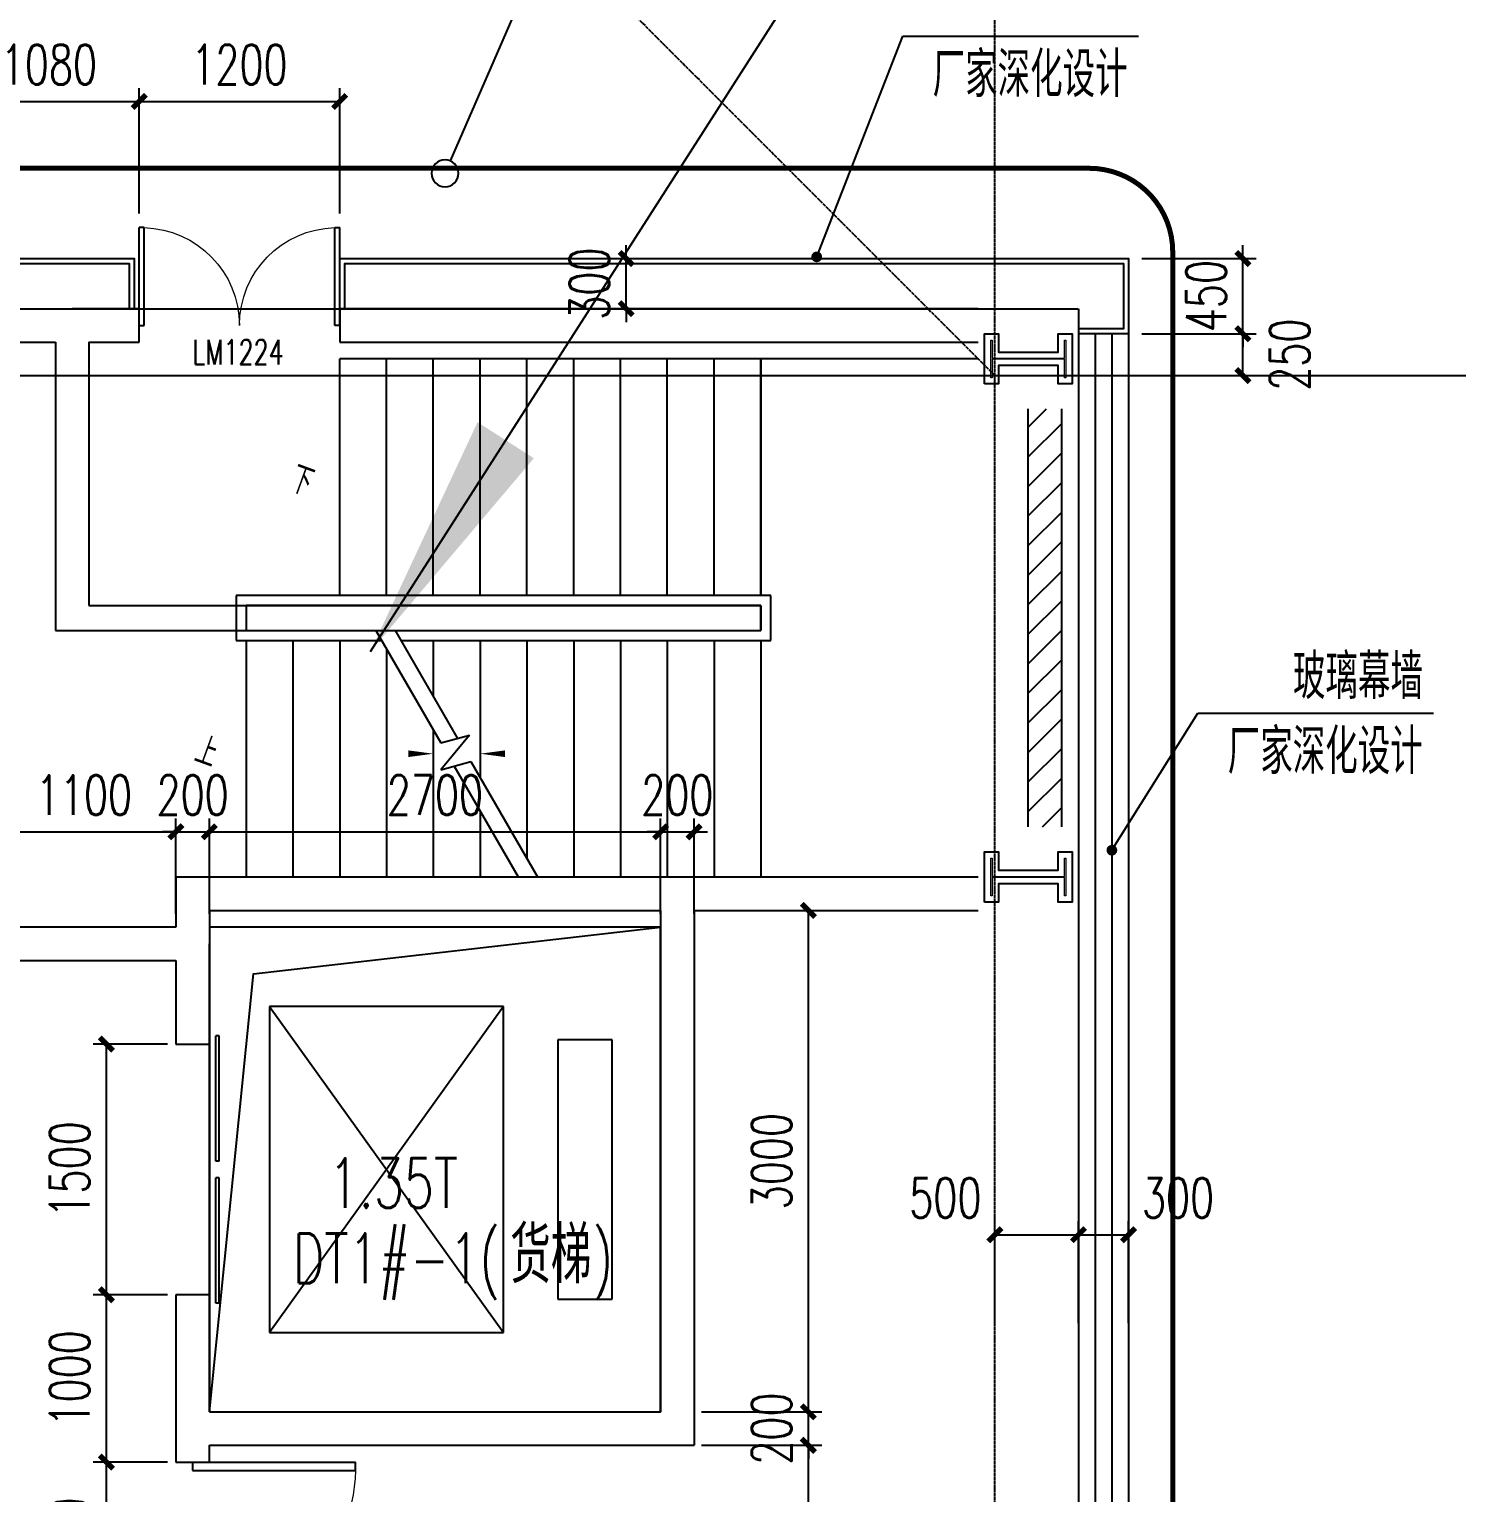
# Model space of a CAD drawing. Extents: x -954573 to 446329, y 489853 to 1226784.
# Drawn here: x -134632 to -126091, y 825136 to 833892 of the extents above; entities that cross this region are included whole.
import ezdxf

# ---------------------------------------------------------------- set-up
doc = ezdxf.new("R2010")
doc.units = 0
doc.header["$LTSCALE"] = 10
doc.header["$MEASUREMENT"] = 0
doc.linetypes.add('10平面$0$DOTE', pattern=[2.42, 2, -0.2, 0.02, -0.2])
doc.linetypes.add('10平面$1$DASH', pattern=[0.35, 0.25, -0.1])
doc.layers.get('Defpoints').update_dxf_attribs({"color": 210})
for name, color, linetype in [('10平面$0$A-AXIS-DOTE', 8, '10平面$0$DOTE'), ('10平面$0$A-AXIS-DP', 8, 'Continuous'), ('10平面$0$A-AXIS-SYMB', 8, 'Continuous'), ('10平面$0$A-CURTAIN', 8, 'Continuous'), ('10平面$0$A-HATCH-2', 8, 'Continuous'), ('10平面$0$A-STAIR', 8, 'Continuous'), ('10平面$0$A-TEXT', 8, 'Continuous'), ('10平面$0$A-WINDOW', 8, 'Continuous'), ('10平面$0$AS-COLN', 8, 'Continuous'), ('10平面$0$AS-WALL', 8, 'Continuous'), ('10平面$0$AS-结构边线层', 8, 'Continuous'), ('10平面$0$CURTWALL', 8, 'Continuous'), ('10平面$0$DIM_ELEV', 3, 'Continuous'), ('10平面$0$PUB_TEXT', 8, 'Continuous'), ('10平面$0$WINDOW', 8, 'Continuous'), ('10平面$0$建-墙-填充', 8, 'Continuous'), ('10平面$0$建-文字', 8, 'Continuous'), ('10平面$0$建-箭头', 8, 'Continuous'), ('10平面$0$建-门', 8, 'Continuous'), ('10平面$0$建-门窗编号', 8, 'Continuous'), ('A-LIN-V', 9, 'Continuous'), ('建-引出', 3, 'Continuous')]:
    doc.layers.add(name, color=color, linetype=linetype)
doc.layers.add('10平面$0$S-col', color=2, linetype='Continuous', lineweight=0)
doc.styles.add('10平面$0$_TCH_DIM', font='SIMPLEX', dxfattribs={"bigfont": 'GBCBIG'})
doc.styles.add('10平面$0$_TCH_DIM_T3', font='SIMPLEX', dxfattribs={"width": 0.705882, "bigfont": 'GBCBIG'})
doc.styles.add('10平面$0$A-STANDARD', font='SIMPLEX', dxfattribs={"bigfont": 'GBCBIG'})
doc.styles.add('10平面$0$A-WIN-LABEL', font='SIMPLEX', dxfattribs={"bigfont": 'GBCBIG'})
doc.dimstyles.new('10平面$0$_TCH_ARCH&&80', dxfattribs={"dimtxt": 238, "dimasz": 80, "dimexe": 80, "dimexo": 80, "dimgap": 101, "dimtad": 1, "dimdec": 0, "dimzin": 0, "dimdsep": 46, "dimtxsty": '10平面$0$_TCH_DIM_T3', "dimblk": '10平面$0$_ArchTick', "dimcen": 0.09, "dimclrt": 7, "dimazin": 2, "dimtfac": 1, "dimtdec": 0, "dimtix": 1, "dimtmove": 2, "dimatfit": 3, "dimfxl": 0, "dimtolj": 1, "dimtzin": 0, "dimarcsym": 0})

# ---------------------------------------------------------------- blocks, each defined once
blk = doc.blocks.new('10平面$0$dote')
at = {"layer": '10平面$0$A-AXIS-DOTE'}
for p, q in [((61882.2, 57000), (91882.2, 27000)), ((91882.2, -264080), (91882.2, 36662.3)), ((76282.2, 27000), (124536.4, 27000))]:
    blk.add_line(p, q, dxfattribs=at)
blk = doc.blocks.new('10平面$0$43243')
at = {"layer": '10平面$0$AS-结构边线层'}
blk.add_lwpolyline([(-133554.2, 825620), (-130854.2, 825620), (-130854.2, 828520), (-133554.2, 828520)], close=True, dxfattribs=at)
blk.add_lwpolyline([(-133554.2, 825620), (-133290, 828240), (-130854.2, 828520)], dxfattribs=at)
blk = doc.blocks.new('10平面$0$3132')
at = {"layer": '10平面$0$A-AXIS-SYMB'}
blk.add_line((-132112, 833104), (-131345.4, 834865.6), dxfattribs=at)
blk.add_lwpolyline([(-132063.5, 833030, 1), (-132224.8, 833030, 1)], format="xyb", close=True, dxfattribs=at)
at = {"layer": '10平面$0$DIM_ELEV', "linetype": '10平面$1$DASH', "const_width": 30}
blk.add_lwpolyline([(-137210, 833060), (-128290, 833060, -0.414214), (-127790, 832560), (-127790, 825080, -0.414214), (-128290, 824580), (-137210, 824580, -0.414214), (-137710, 825080), (-137710, 832560, -0.414214)], format="xyb", close=True, dxfattribs=at)
blk = doc.blocks.new('10平面$0$_ArchTick')
at = {"color": 0, "linetype": 'ByBlock', "const_width": 0.4}
blk.add_lwpolyline([(-0.5, -0.5), (0.5, 0.5)], dxfattribs=at)
blk = doc.blocks.new('*D3560')
at = {"layer": '10平面$0$A-AXIS-DP', "color": 0, "lineweight": -2}
for p, q in [((-134854.2, 828600), (-134854.2, 829170)), ((-133754.2, 828600), (-133754.2, 829170)), ((-134854.2, 829090), (-133754.2, 829090))]:
    blk.add_line(p, q, dxfattribs=at)
at = {"layer": 'Defpoints', "color": 0}
for p in [(-133754.2, 829090), (-134854.2, 828520), (-133754.2, 828520)]:
    blk.add_point(p, dxfattribs=at)
at = {"layer": '10平面$0$A-AXIS-DP', "color": 0, "lineweight": -2, "xscale": 80, "yscale": 80, "zscale": 80, "rotation": 180}
blk.add_blockref('10平面$0$_ArchTick', (-134854.2, 829090), dxfattribs=at)
at = {"layer": '10平面$0$A-AXIS-DP', "color": 0, "lineweight": -2, "xscale": 80, "yscale": 80, "zscale": 80}
blk.add_blockref('10平面$0$_ArchTick', (-133754.2, 829090), dxfattribs=at)
at = {"layer": '10平面$0$A-AXIS-DP', "color": 7, "insert": (-134304.2, 829310), "char_height": 238, "attachment_point": 5, "style": '10平面$0$_TCH_DIM_T3'}
blk.add_mtext('\\A1;1100', dxfattribs=at)
blk = doc.blocks.new('*D3561')
at = {"layer": '10平面$0$A-AXIS-DP', "color": 0, "lineweight": -2}
for p, q in [((-133754.2, 828600), (-133754.2, 829170)), ((-133554.2, 828600), (-133554.2, 829170)), ((-133754.2, 829090), (-133834.2, 829090)), ((-133754.2, 829090), (-133554.2, 829090)), ((-133554.2, 829090), (-133474.2, 829090))]:
    blk.add_line(p, q, dxfattribs=at)
at = {"layer": 'Defpoints', "color": 0}
for p in [(-133554.2, 829090), (-133754.2, 828520), (-133554.2, 828520)]:
    blk.add_point(p, dxfattribs=at)
at = {"layer": '10平面$0$A-AXIS-DP', "color": 0, "lineweight": -2, "xscale": 80, "yscale": 80, "zscale": 80}
blk.add_blockref('10平面$0$_ArchTick', (-133754.2, 829090), dxfattribs=at)
at = {"layer": '10平面$0$A-AXIS-DP', "color": 0, "lineweight": -2, "xscale": 80, "yscale": 80, "zscale": 80, "rotation": 180}
blk.add_blockref('10平面$0$_ArchTick', (-133554.2, 829090), dxfattribs=at)
at = {"layer": '10平面$0$A-AXIS-DP', "color": 7, "insert": (-133654.2, 829310), "char_height": 238, "attachment_point": 5, "style": '10平面$0$_TCH_DIM_T3'}
blk.add_mtext('\\A1;200', dxfattribs=at)
blk = doc.blocks.new('*D3562')
at = {"layer": '10平面$0$A-AXIS-DP', "color": 0, "lineweight": -2}
for p, q in [((-133554.2, 828600), (-133554.2, 829170)), ((-130854.2, 828600), (-130854.2, 829170)), ((-133554.2, 829090), (-130854.2, 829090))]:
    blk.add_line(p, q, dxfattribs=at)
at = {"layer": 'Defpoints', "color": 0}
for p in [(-130854.2, 829090), (-133554.2, 828520), (-130854.2, 828520)]:
    blk.add_point(p, dxfattribs=at)
at = {"layer": '10平面$0$A-AXIS-DP', "color": 0, "lineweight": -2, "xscale": 80, "yscale": 80, "zscale": 80, "rotation": 180}
blk.add_blockref('10平面$0$_ArchTick', (-133554.2, 829090), dxfattribs=at)
at = {"layer": '10平面$0$A-AXIS-DP', "color": 0, "lineweight": -2, "xscale": 80, "yscale": 80, "zscale": 80}
blk.add_blockref('10平面$0$_ArchTick', (-130854.2, 829090), dxfattribs=at)
at = {"layer": '10平面$0$A-AXIS-DP', "color": 7, "insert": (-132204.2, 829310), "char_height": 238, "attachment_point": 5, "style": '10平面$0$_TCH_DIM_T3'}
blk.add_mtext('\\A1;2700', dxfattribs=at)
blk = doc.blocks.new('*D3563')
at = {"layer": '10平面$0$A-AXIS-DP', "color": 0, "lineweight": -2}
for p, q in [((-130854.2, 828600), (-130854.2, 829170)), ((-130654.2, 828600), (-130654.2, 829170)), ((-130854.2, 829090), (-130934.2, 829090)), ((-130854.2, 829090), (-130654.2, 829090)), ((-130654.2, 829090), (-130574.2, 829090))]:
    blk.add_line(p, q, dxfattribs=at)
at = {"layer": 'Defpoints', "color": 0}
for p in [(-130654.2, 829090), (-130854.2, 828520), (-130654.2, 828520)]:
    blk.add_point(p, dxfattribs=at)
at = {"layer": '10平面$0$A-AXIS-DP', "color": 0, "lineweight": -2, "xscale": 80, "yscale": 80, "zscale": 80}
blk.add_blockref('10平面$0$_ArchTick', (-130854.2, 829090), dxfattribs=at)
at = {"layer": '10平面$0$A-AXIS-DP', "color": 0, "lineweight": -2, "xscale": 80, "yscale": 80, "zscale": 80, "rotation": 180}
blk.add_blockref('10平面$0$_ArchTick', (-130654.2, 829090), dxfattribs=at)
at = {"layer": '10平面$0$A-AXIS-DP', "color": 7, "insert": (-130754.2, 829310), "char_height": 238, "attachment_point": 5, "style": '10平面$0$_TCH_DIM_T3'}
blk.add_mtext('\\A1;200', dxfattribs=at)
blk = doc.blocks.new('*D3593')
at = {"layer": '10平面$0$A-AXIS-DP', "color": 0, "lineweight": -2}
for p, q in [((-130610, 825420), (-129890, 825420)), ((-129970, 823720), (-129970, 825420)), ((-130610, 823720), (-129890, 823720))]:
    blk.add_line(p, q, dxfattribs=at)
at = {"layer": 'Defpoints', "color": 0}
for p in [(-130690, 825420), (-129970, 825420), (-130690, 823720)]:
    blk.add_point(p, dxfattribs=at)
at = {"layer": '10平面$0$A-AXIS-DP', "color": 0, "lineweight": -2, "xscale": 80, "yscale": 80, "zscale": 80}
for p, rotation in [((-129970, 825420), 90), ((-129970, 823720), 270)]:
    blk.add_blockref('10平面$0$_ArchTick', p, dxfattribs=dict(at, rotation=rotation))
at = {"layer": '10平面$0$A-AXIS-DP', "color": 7, "insert": (-130190, 824570), "char_height": 238, "attachment_point": 5, "rotation": 90, "style": '10平面$0$_TCH_DIM_T3'}
blk.add_mtext('\\A1;1700', dxfattribs=at)
blk = doc.blocks.new('*D3594')
at = {"layer": '10平面$0$A-AXIS-DP', "color": 0, "lineweight": -2}
for p, q in [((-129970, 825619.999996), (-129970, 825699.999996)), ((-130610, 825619.999996), (-129890, 825619.999996)), ((-129970, 825419.999996), (-129970, 825619.999996)), ((-130610, 825419.999996), (-129890, 825419.999996)), ((-129970, 825419.999996), (-129970, 825339.999996))]:
    blk.add_line(p, q, dxfattribs=at)
at = {"layer": 'Defpoints', "color": 0}
for p in [(-130690, 825619.999996), (-129970, 825619.999996), (-130690, 825419.999996)]:
    blk.add_point(p, dxfattribs=at)
at = {"layer": '10平面$0$A-AXIS-DP', "color": 0, "lineweight": -2, "xscale": 80, "yscale": 80, "zscale": 80}
for p, rotation in [((-129970, 825619.999996), 270), ((-129970, 825419.999996), 90)]:
    blk.add_blockref('10平面$0$_ArchTick', p, dxfattribs=dict(at, rotation=rotation))
at = {"layer": '10平面$0$A-AXIS-DP', "color": 7, "insert": (-130190, 825519.999996), "char_height": 238, "attachment_point": 5, "rotation": 90, "style": '10平面$0$_TCH_DIM_T3'}
blk.add_mtext('\\A1;200', dxfattribs=at)
blk = doc.blocks.new('*D3595')
at = {"layer": '10平面$0$A-AXIS-DP', "color": 0, "lineweight": -2}
for p, q in [((-130610, 828620), (-129890, 828620)), ((-129970, 825620), (-129970, 828620)), ((-130610, 825620), (-129890, 825620))]:
    blk.add_line(p, q, dxfattribs=at)
at = {"layer": 'Defpoints', "color": 0}
for p in [(-130690, 828620), (-129970, 828620), (-130690, 825620)]:
    blk.add_point(p, dxfattribs=at)
at = {"layer": '10平面$0$A-AXIS-DP', "color": 0, "lineweight": -2, "xscale": 80, "yscale": 80, "zscale": 80}
for p, rotation in [((-129970, 828620), 90), ((-129970, 825620), 270)]:
    blk.add_blockref('10平面$0$_ArchTick', p, dxfattribs=dict(at, rotation=rotation))
at = {"layer": '10平面$0$A-AXIS-DP', "color": 7, "insert": (-130190, 827120), "char_height": 238, "attachment_point": 5, "rotation": 90, "style": '10平面$0$_TCH_DIM_T3'}
blk.add_mtext('\\A1;3000', dxfattribs=at)
blk = doc.blocks.new('*D3951')
at = {"layer": '10平面$0$A-AXIS-DP', "color": 0, "lineweight": -2}
for p, q in [((-133804.2, 825320), (-134250, 825320)), ((-134170, 824320), (-134170, 825320)), ((-133804.2, 824320), (-134250, 824320))]:
    blk.add_line(p, q, dxfattribs=at)
at = {"layer": 'Defpoints', "color": 0}
for p in [(-134170, 825320), (-133724.2, 825320), (-133724.2, 824320)]:
    blk.add_point(p, dxfattribs=at)
at = {"layer": '10平面$0$A-AXIS-DP', "color": 0, "lineweight": -2, "xscale": 80, "yscale": 80, "zscale": 80}
for p, rotation in [((-134170, 825320), 90), ((-134170, 824320), 270)]:
    blk.add_blockref('10平面$0$_ArchTick', p, dxfattribs=dict(at, rotation=rotation))
at = {"layer": '10平面$0$A-AXIS-DP', "color": 7, "insert": (-134390, 824820), "char_height": 238, "attachment_point": 5, "rotation": 90, "style": '10平面$0$_TCH_DIM_T3'}
blk.add_mtext('\\A1;1000', dxfattribs=at)
blk = doc.blocks.new('*D3952')
at = {"layer": '10平面$0$A-AXIS-DP', "color": 0, "lineweight": -2}
for p, q in [((-133804.2, 826320), (-134250, 826320)), ((-134170, 825320), (-134170, 826320)), ((-133804.2, 825320), (-134250, 825320))]:
    blk.add_line(p, q, dxfattribs=at)
at = {"layer": 'Defpoints', "color": 0}
for p in [(-134170, 826320), (-133724.2, 826320), (-133724.2, 825320)]:
    blk.add_point(p, dxfattribs=at)
at = {"layer": '10平面$0$A-AXIS-DP', "color": 0, "lineweight": -2, "xscale": 80, "yscale": 80, "zscale": 80}
for p, rotation in [((-134170, 826320), 90), ((-134170, 825320), 270)]:
    blk.add_blockref('10平面$0$_ArchTick', p, dxfattribs=dict(at, rotation=rotation))
at = {"layer": '10平面$0$A-AXIS-DP', "color": 7, "insert": (-134390, 825820), "char_height": 238, "attachment_point": 5, "rotation": 90, "style": '10平面$0$_TCH_DIM_T3'}
blk.add_mtext('\\A1;1000', dxfattribs=at)
blk = doc.blocks.new('*D3953')
at = {"layer": '10平面$0$A-AXIS-DP', "color": 0, "lineweight": -2}
for p, q in [((-133804.2, 827820), (-134250, 827820)), ((-134170, 826320), (-134170, 827820)), ((-133804.2, 826320), (-134250, 826320))]:
    blk.add_line(p, q, dxfattribs=at)
at = {"layer": 'Defpoints', "color": 0}
for p in [(-134170, 827820), (-133724.2, 827820), (-133724.2, 826320)]:
    blk.add_point(p, dxfattribs=at)
at = {"layer": '10平面$0$A-AXIS-DP', "color": 0, "lineweight": -2, "xscale": 80, "yscale": 80, "zscale": 80}
for p, rotation in [((-134170, 827820), 90), ((-134170, 826320), 270)]:
    blk.add_blockref('10平面$0$_ArchTick', p, dxfattribs=dict(at, rotation=rotation))
at = {"layer": '10平面$0$A-AXIS-DP', "color": 7, "insert": (-134390, 827070), "char_height": 238, "attachment_point": 5, "rotation": 90, "style": '10平面$0$_TCH_DIM_T3'}
blk.add_mtext('\\A1;1500', dxfattribs=at)
blk = doc.blocks.new('*D4005')
at = {"layer": '10平面$0$A-AXIS-DP', "color": 0, "lineweight": -2}
for p, q in [((-131060, 832520), (-131060, 832600)), ((-131500, 832520), (-130980, 832520)), ((-131060, 832220), (-131060, 832520)), ((-131500, 832220), (-130980, 832220)), ((-131060, 832220), (-131060, 832140))]:
    blk.add_line(p, q, dxfattribs=at)
at = {"layer": 'Defpoints', "color": 0}
for p in [(-131580, 832520), (-131060, 832520), (-131580, 832220)]:
    blk.add_point(p, dxfattribs=at)
at = {"layer": '10平面$0$A-AXIS-DP', "color": 0, "lineweight": -2, "xscale": 80, "yscale": 80, "zscale": 80}
for p, rotation in [((-131060, 832520), 270), ((-131060, 832220), 90)]:
    blk.add_blockref('10平面$0$_ArchTick', p, dxfattribs=dict(at, rotation=rotation))
at = {"layer": '10平面$0$A-AXIS-DP', "color": 7, "insert": (-131280, 832370), "char_height": 238, "attachment_point": 5, "rotation": 90, "style": '10平面$0$_TCH_DIM_T3'}
blk.add_mtext('\\A1;300', dxfattribs=at)
blk = doc.blocks.new('*D4006')
at = {"layer": '10平面$0$A-AXIS-DP', "color": 0, "lineweight": -2}
for p, q in [((-128854.2, 826150), (-128854.2, 826760)), ((-128354.2, 826150), (-128354.2, 826760)), ((-128854.2, 826680), (-128354.2, 826680))]:
    blk.add_line(p, q, dxfattribs=at)
at = {"layer": 'Defpoints', "color": 0}
for p in [(-128354.2, 826680), (-128854.2, 826070), (-128354.2, 826070)]:
    blk.add_point(p, dxfattribs=at)
at = {"layer": '10平面$0$A-AXIS-DP', "color": 0, "lineweight": -2, "xscale": 80, "yscale": 80, "zscale": 80, "rotation": 180}
blk.add_blockref('10平面$0$_ArchTick', (-128854.2, 826680), dxfattribs=at)
at = {"layer": '10平面$0$A-AXIS-DP', "color": 0, "lineweight": -2, "xscale": 80, "yscale": 80, "zscale": 80}
blk.add_blockref('10平面$0$_ArchTick', (-128354.2, 826680), dxfattribs=at)
at = {"layer": '10平面$0$A-AXIS-DP', "color": 7, "insert": (-129150.2, 826900), "char_height": 238, "attachment_point": 5, "style": '10平面$0$_TCH_DIM_T3'}
blk.add_mtext('\\A1;500', dxfattribs=at)
blk = doc.blocks.new('*D4007')
at = {"layer": '10平面$0$A-AXIS-DP', "color": 0, "lineweight": -2}
for p, q in [((-128354.2, 826150), (-128354.2, 826760)), ((-128054.2, 826150), (-128054.2, 826760)), ((-128354.2, 826680), (-128054.2, 826680))]:
    blk.add_line(p, q, dxfattribs=at)
at = {"layer": 'Defpoints', "color": 0}
for p in [(-128054.2, 826680), (-128354.2, 826070), (-128054.2, 826070)]:
    blk.add_point(p, dxfattribs=at)
at = {"layer": '10平面$0$A-AXIS-DP', "color": 0, "lineweight": -2, "xscale": 80, "yscale": 80, "zscale": 80, "rotation": 180}
blk.add_blockref('10平面$0$_ArchTick', (-128354.2, 826680), dxfattribs=at)
at = {"layer": '10平面$0$A-AXIS-DP', "color": 0, "lineweight": -2, "xscale": 80, "yscale": 80, "zscale": 80}
blk.add_blockref('10平面$0$_ArchTick', (-128054.2, 826680), dxfattribs=at)
at = {"layer": '10平面$0$A-AXIS-DP', "color": 7, "insert": (-127758.2, 826900), "char_height": 238, "attachment_point": 5, "style": '10平面$0$_TCH_DIM_T3'}
blk.add_mtext('\\A1;300', dxfattribs=at)
blk = doc.blocks.new('*D4218')
at = {"layer": '10平面$0$A-AXIS-DP', "color": 0, "lineweight": -2}
for p, q in [((-127370, 832520), (-127370, 832600)), ((-127974.2, 832520), (-127290, 832520)), ((-127370, 832070), (-127370, 832520)), ((-127974.2, 832070), (-127290, 832070)), ((-127370, 832070), (-127370, 831990))]:
    blk.add_line(p, q, dxfattribs=at)
at = {"layer": 'Defpoints', "color": 0}
for p in [(-128054.2, 832520), (-127370, 832520), (-128054.2, 832070)]:
    blk.add_point(p, dxfattribs=at)
at = {"layer": '10平面$0$A-AXIS-DP', "color": 0, "lineweight": -2, "xscale": 80, "yscale": 80, "zscale": 80}
for p, rotation in [((-127370, 832520), 270), ((-127370, 832070), 90)]:
    blk.add_blockref('10平面$0$_ArchTick', p, dxfattribs=dict(at, rotation=rotation))
at = {"layer": '10平面$0$A-AXIS-DP', "color": 7, "insert": (-127590, 832295), "char_height": 238, "attachment_point": 5, "rotation": 90, "style": '10平面$0$_TCH_DIM_T3'}
blk.add_mtext('\\A1;450', dxfattribs=at)
blk = doc.blocks.new('*D4219')
at = {"layer": '10平面$0$A-AXIS-DP', "color": 0, "lineweight": -2}
for p, q in [((-127974.2, 832070), (-127290, 832070)), ((-127370, 831820), (-127370, 832070)), ((-127974.2, 831820), (-127290, 831820))]:
    blk.add_line(p, q, dxfattribs=at)
at = {"layer": 'Defpoints', "color": 0}
for p in [(-128054.2, 832070), (-127370, 832070), (-128054.2, 831820)]:
    blk.add_point(p, dxfattribs=at)
at = {"layer": '10平面$0$A-AXIS-DP', "color": 0, "lineweight": -2, "xscale": 80, "yscale": 80, "zscale": 80}
for p, rotation in [((-127370, 832070), 90), ((-127370, 831820), 270)]:
    blk.add_blockref('10平面$0$_ArchTick', p, dxfattribs=dict(at, rotation=rotation))
at = {"layer": '10平面$0$A-AXIS-DP', "color": 7, "insert": (-127090, 831945), "char_height": 238, "attachment_point": 5, "rotation": 90, "style": '10平面$0$_TCH_DIM_T3'}
blk.add_mtext('\\A1;250', dxfattribs=at)
blk = doc.blocks.new('*D4314')
at = {"layer": '10平面$0$A-AXIS-DP', "color": 0, "lineweight": -2}
for p, q in [((-135054.2, 832790), (-135054.2, 833540)), ((-133974.2, 832790), (-133974.2, 833540)), ((-135054.2, 833460), (-133974.2, 833460))]:
    blk.add_line(p, q, dxfattribs=at)
at = {"layer": 'Defpoints', "color": 0}
for p in [(-133974.2, 833460), (-135054.2, 832710), (-133974.2, 832710)]:
    blk.add_point(p, dxfattribs=at)
at = {"layer": '10平面$0$A-AXIS-DP', "color": 0, "lineweight": -2, "xscale": 80, "yscale": 80, "zscale": 80, "rotation": 180}
blk.add_blockref('10平面$0$_ArchTick', (-135054.2, 833460), dxfattribs=at)
at = {"layer": '10平面$0$A-AXIS-DP', "color": 0, "lineweight": -2, "xscale": 80, "yscale": 80, "zscale": 80}
blk.add_blockref('10平面$0$_ArchTick', (-133974.2, 833460), dxfattribs=at)
at = {"layer": '10平面$0$A-AXIS-DP', "color": 7, "insert": (-134514.2, 833680), "char_height": 238, "attachment_point": 5, "style": '10平面$0$_TCH_DIM_T3'}
blk.add_mtext('\\A1;1080', dxfattribs=at)
blk = doc.blocks.new('*D4315')
at = {"layer": '10平面$0$A-AXIS-DP', "color": 0, "lineweight": -2}
for p, q in [((-133974.2, 832790), (-133974.2, 833540)), ((-132774.2, 832790), (-132774.2, 833540)), ((-133974.2, 833460), (-132774.2, 833460))]:
    blk.add_line(p, q, dxfattribs=at)
at = {"layer": 'Defpoints', "color": 0}
for p in [(-132774.2, 833460), (-133974.2, 832710), (-132774.2, 832710)]:
    blk.add_point(p, dxfattribs=at)
at = {"layer": '10平面$0$A-AXIS-DP', "color": 0, "lineweight": -2, "xscale": 80, "yscale": 80, "zscale": 80, "rotation": 180}
blk.add_blockref('10平面$0$_ArchTick', (-133974.2, 833460), dxfattribs=at)
at = {"layer": '10平面$0$A-AXIS-DP', "color": 0, "lineweight": -2, "xscale": 80, "yscale": 80, "zscale": 80}
blk.add_blockref('10平面$0$_ArchTick', (-132774.2, 833460), dxfattribs=at)
at = {"layer": '10平面$0$A-AXIS-DP', "color": 7, "insert": (-133374.2, 833680), "char_height": 238, "attachment_point": 5, "style": '10平面$0$_TCH_DIM_T3'}
blk.add_mtext('\\A1;1200', dxfattribs=at)
blk = doc.blocks.new('10平面$0$$DorLib2D$00000001')
for p, q in [((0.45, 0.975), (0.5, 0.975)), ((0.45, 0), (0.45, 0.975)), ((0.5, 0), (0.5, 0.975)), ((0.5, 0), (0.45, 0))]:
    blk.add_line(p, q)
at = {"lineweight": 13}
blk.add_arc((0.475, 0), 0.975, 91.46928, 180, dxfattribs=at)
blk = doc.blocks.new('10平面$0$_FZH')
at = {"layer": '10平面$0$A-HATCH-2'}
blk.add_lwpolyline([(-0.437, -0.25), (-0.437, 0.25), (-0.297, 0.25), (-0.297, 0.067), (0.298, 0.067), (0.298, 0.25), (0.438, 0.25), (0.438, -0.25), (0.298, -0.25), (0.298, -0.068), (-0.297, -0.068), (-0.297, -0.25)], close=True, dxfattribs=at)
at = {"layer": '10平面$0$S-col'}
blk.add_lwpolyline([(-0.375, -0.188), (-0.375, 0.187), (-0.36, 0.187), (-0.36, 0.005), (0.36, 0.005), (0.36, 0.187), (0.375, 0.187), (0.375, -0.188), (0.36, -0.188), (0.36, -0.005), (-0.36, -0.005), (-0.36, -0.188)], close=True, dxfattribs=at)
blk = doc.blocks.new('10平面$0$$DORLIB2D$00000127')
at = {"color": 0}
for points in [[(-0.5333, 0.7949), (-0.5333, 0.6904)], [(-0.0333, 0.7949), (-0.5333, 0.7949)], [(-0.0333, 0.7949), (-0.0333, 0.6904)], [(0.5333, 0.7949), (0.0333, 0.7949)], [(0.0333, 0.7949), (0.0333, 0.6904)], [(0.5333, 0.7949), (0.5333, 0.6904)], [(-0.0333, 0.6904), (-0.5333, 0.6904)], [(0.5333, 0.6904), (0.0333, 0.6904)], [(0.5, 0.5), (-0.5, 0.5)]]:
    blk.add_lwpolyline(points, dxfattribs=at)
blk = doc.blocks.new('10平面$0$$DorLib2D$00000002')
for p, q in [((-0.5, 0), (-0.5, 0.4875)), ((-0.475, 0.4875), (-0.5, 0.4875)), ((-0.475, 0), (-0.475, 0.4875)), ((0.475, 0), (0.475, 0.4875)), ((0.475, 0.4875), (0.5, 0.4875)), ((0.5, 0), (0.5, 0.4875)), ((-0.5, 0), (-0.475, 0)), ((0.5, 0), (0.475, 0))]:
    blk.add_line(p, q)
at = {"lineweight": 13}
for centre, start, end in [((-0.4875, 0), 0, 88.53072), ((0.4875, 0), 91.46928, 180)]:
    blk.add_arc(centre, 0.4875, start, end, dxfattribs=at)
blk = doc.blocks.new('10平面')
at = {"layer": '10平面$0$建-墙-填充'}
h = blk.add_hatch(dxfattribs=at)
h.set_pattern_fill('普通砖', color=256, scale=50, style=0)
h.set_pattern_definition([(45, (0, 89.76), (-88.388383, 88.388383), [])])
h.paths.add_polyline_path([(-128654.2, 829120), (-128454.2, 829120), (-128454.2, 831620), (-128654.2, 831620)])
at = {"layer": '10平面$0$A-AXIS-DOTE'}
blk.add_line((-144154.2, 831820), (-109248.5, 831820), dxfattribs=at)
at = {"layer": '10平面$0$A-AXIS-SYMB'}
for p, q in [((-129920, 832530), (-129405.8, 833850)), ((-129405.8, 833850), (-127995.8, 833850)), ((-128154.2, 828980), (-127640, 829800)), ((-127640, 829800), (-126230, 829800))]:
    blk.add_line(p, q, dxfattribs=at)
at = {"layer": '10平面$0$A-AXIS-SYMB', "const_width": 32}
for points in [[(-129925.8, 832515.1, 1), (-129914.2, 832544.9, 1)], [(-128162.7, 828966.4, 1), (-128145.7, 828993.6, 1)]]:
    blk.add_lwpolyline(points, format="xyb", close=True, dxfattribs=at)
at = {"layer": '10平面$0$A-CURTAIN'}
for points in [[(-135054.2, 832220), (-135054.2, 832520), (-134004.2, 832520), (-134004.2, 832220)], [(-135024.2, 832220), (-135024.2, 832490), (-134034.2, 832490), (-134034.2, 832220)], [(-132774.2, 832220), (-132774.2, 832520), (-128054.2, 832520), (-128054.2, 832070), (-128354.2, 832070)], [(-132744.2, 832220), (-132744.2, 832490), (-128084.2, 832490), (-128084.2, 832100), (-128354.2, 832100)]]:
    blk.add_lwpolyline(points, dxfattribs=at)
at = {"layer": '10平面$0$A-STAIR'}
for p, q in [((-130254.2, 831920), (-132774.2, 831920)), ((-132774.2, 830505), (-132774.2, 831920)), ((-132494.2, 830505), (-132494.2, 831920)), ((-132214.2, 830505), (-132214.2, 831920)), ((-131934.2, 830505), (-131934.2, 831920)), ((-131654.2, 830505), (-131654.2, 831920)), ((-131374.2, 830505), (-131374.2, 831920)), ((-131094.2, 830505), (-131094.2, 831920)), ((-130814.2, 830505), (-130814.2, 831920)), ((-130534.2, 830505), (-130534.2, 831920)), ((-130254.2, 830505), (-130254.2, 831920)), ((-128954.2, 831920), (-130254.2, 831920)), ((-130254.2, 831920), (-130254.2, 830505)), ((-128654.2, 829120), (-128654.2, 831620)), ((-130194.2, 830505), (-133394.2, 830505)), ((-133394.2, 830505), (-133394.2, 830235)), ((-130194.2, 830235), (-130194.2, 830505)), ((-130254.2, 830445), (-133334.2, 830445)), ((-133334.2, 830445), (-133334.2, 830295)), ((-133334.2, 830445), (-133334.2, 830295)), ((-130254.2, 830445), (-132774.2, 830445)), ((-130254.2, 830295), (-130254.2, 830445)), ((-130254.2, 830445), (-130254.2, 830295)), ((-133334.2, 830295), (-132557.7, 830295)), ((-133334.2, 830295), (-132557.7, 830295)), ((-132557.7, 830295), (-132169.1, 829621.9)), ((-132442.2, 830295), (-130254.2, 830295)), ((-132442.2, 830295), (-132069.1, 829648.7)), ((-132442.2, 830295), (-130254.2, 830295)), ((-133394.2, 830235), (-132523.1, 830235)), ((-133334.2, 830235), (-133334.2, 828820)), ((-133054.2, 830235), (-133054.2, 828820)), ((-132774.2, 830235), (-132774.2, 828820)), ((-132407.6, 830235), (-130194.2, 830235)), ((-132214.2, 830235), (-132214.2, 829900)), ((-131934.2, 830235), (-131934.2, 829415)), ((-131654.2, 830235), (-131654.2, 828930)), ((-131374.2, 830235), (-131374.2, 828820)), ((-131094.2, 830235), (-131094.2, 828820)), ((-130814.2, 830235), (-130814.2, 828820)), ((-130534.2, 830235), (-130534.2, 828820)), ((-130254.2, 830235), (-130254.2, 828820)), ((-130254.2, 830235), (-130254.2, 828820)), ((-132494.2, 830185), (-132494.2, 828820)), ((-132214.2, 829700), (-132214.2, 828820)), ((-131996.8, 829668.1), (-132169.6, 829462)), ((-132169.1, 829621.9), (-131996.8, 829668.1)), ((-132169.6, 829462), (-131989.2, 829510.4)), ((-131989.2, 829510.4), (-131590.7, 828820)), ((-132089.2, 829483.6), (-131706.1, 828820)), ((-131934.2, 829215), (-131934.2, 828820)), ((-133334.2, 828820), (-131706.1, 828820)), ((-131590.7, 828820), (-130254.2, 828820)), ((-130254.2, 828820), (-128954.2, 828820)), ((-131793.4, 828045), (-133193.4, 828045)), ((-133193.4, 828045), (-133193.4, 826095)), ((-131793.4, 828045), (-133193.4, 826095)), ((-133193.4, 828045), (-131793.4, 826095)), ((-131793.4, 826095), (-131793.4, 828045)), ((-131143.4, 827845), (-131468.4, 827845)), ((-131468.4, 827845), (-131468.4, 826295)), ((-131143.4, 826295), (-131143.4, 827845)), ((-131468.4, 826295), (-131143.4, 826295)), ((-133193.4, 826095), (-131793.4, 826095))]:
    blk.add_line(p, q, dxfattribs=at)
at = {"layer": '10平面$0$A-WINDOW', "linetype": '10平面$1$DASH'}
blk.add_lwpolyline([(-143954.2, 832220), (-128354.2, 832220), (-128354.2, 815320), (-143954.2, 815320)], close=True, dxfattribs=at)
at = {"layer": '10平面$0$AS-WALL'}
for p, q in [((-134754.2, 832220), (-134374.2, 832220)), ((-133974.2, 832220), (-134374.2, 832220)), ((-133974.2, 832020), (-133974.2, 832220)), ((-128954.2, 832220), (-132774.2, 832220)), ((-132774.2, 832220), (-132774.2, 832020)), ((-134854.2, 832020), (-134474.2, 832020)), ((-134474.2, 832020), (-134474.2, 830295)), ((-134274.2, 832020), (-134274.2, 830445)), ((-134274.2, 832020), (-133974.2, 832020)), ((-132774.2, 832020), (-128954.2, 832020)), ((-128654.2, 829120), (-128654.2, 831620)), ((-128454.2, 829120), (-128454.2, 831620)), ((-134274.2, 830445), (-130254.2, 830445)), ((-130254.2, 830445), (-130254.2, 830295)), ((-134474.2, 830295), (-130254.2, 830295)), ((-133754.2, 828820), (-133754.2, 828520)), ((-133754.2, 828820), (-130754.2, 828820)), ((-130754.2, 828820), (-128954.2, 828820)), ((-133554.2, 828620), (-133554.2, 828420)), ((-133554.2, 828620), (-130854.2, 828620)), ((-130854.2, 828620), (-130854.2, 825620)), ((-130654.2, 828620), (-130654.2, 825420)), ((-130654.2, 828620), (-128954.2, 828620)), ((-133754.2, 828520), (-134854.2, 828520)), ((-133554.2, 827820), (-133554.2, 828420)), ((-134854.2, 828320), (-133754.2, 828320)), ((-133754.2, 828320), (-133754.2, 827820)), ((-133754.2, 827820), (-133554.2, 827820)), ((-133554.2, 826320), (-133754.2, 826320)), ((-133754.2, 826320), (-133754.2, 825520)), ((-133554.2, 825620), (-133554.2, 826320)), ((-133554.2, 825620), (-130854.2, 825620)), ((-133754.2, 825520), (-133754.2, 825320)), ((-133554.2, 825420), (-130654.2, 825420)), ((-133554.2, 825320), (-133554.2, 825420)), ((-133754.2, 825320), (-133554.2, 825320))]:
    blk.add_line(p, q, dxfattribs=at)
at = {"layer": '10平面$0$CURTWALL'}
for p, q in [((-128354.2, 832070), (-128354.2, 823420)), ((-128054.2, 832070), (-128354.2, 832070)), ((-128254.2, 832070), (-128254.2, 823420)), ((-128154.2, 832070), (-128154.2, 823420)), ((-128054.2, 832070), (-128054.2, 823420))]:
    blk.add_line(p, q, dxfattribs=at)
at = {"layer": '10平面$0$建-箭头'}
for points in [[(-132914.2, 831182.5, 0, 0, 0), (-129454.2, 831182.5, 0, 0, 0), (-129454.2, 829557.5, 0, 0, 0), (-131934.2, 829557.5, 0, 40, 0), (-131784.2, 829557.5, 0, 0, 0)], [(-133474.2, 829557.5, 0, 0, 0), (-132214.2, 829557.5, 0, 40, 0), (-132364.2, 829557.5, 0, 0, 0)]]:
    blk.add_lwpolyline(points, format="xyseb", dxfattribs=at)
at = {"layer": '10平面$0$A-AXIS-DP'}
blk.add_blockref('10平面$0$3132', (0, 0), dxfattribs=at)
at = {"layer": '10平面$0$A-WINDOW'}
blk.add_blockref('10平面$0$43243', (0, 0), dxfattribs=at)
ref = blk.add_blockref('10平面$0$$DorLib2D$00000001', (-133654.2, 824820), dxfattribs=dict(at, xscale=-1000, yscale=1000, zscale=200, rotation=269.99999999855))
ref.add_attrib('A', 'M1024', (-133717.3, 824582.5), dxfattribs={"layer": '10平面$0$建-门窗编号', "height": 148.75, "rotation": 90, "style": '10平面$0$A-WIN-LABEL', "width": 0.705882})
at = {"layer": '10平面$0$AS-COLN'}
for p, xscale, yscale, zscale in [((-128654.2, 831920), 600.0000000001455, 600.0000000001455, 600.0000000001455), ((-128654.2, 828820), 599.9999715063022, 600.0000065823551, 600.0000065823551)]:
    blk.add_blockref('10平面$0$_FZH', p, dxfattribs=dict(at, xscale=xscale, yscale=yscale, zscale=zscale))
at = {"layer": '10平面$0$AS-WALL'}
blk.add_blockref('10平面$0$dote', (-220736.4, 804820), dxfattribs=at)
at = {"layer": '10平面$0$WINDOW', "xscale": 1500, "yscale": 200, "zscale": 1500, "rotation": 269.9999999985503}
blk.add_blockref('10平面$0$$DORLIB2D$00000127', (-133654.2, 827070), dxfattribs=at)
at = {"layer": '10平面$0$建-门'}
ref = blk.add_blockref('10平面$0$$DorLib2D$00000002', (-133374.2, 832120), dxfattribs=dict(at, xscale=-1200, yscale=1200, zscale=200, rotation=359.9999999985021))
ref.add_attrib('A', 'LM1224', (-133654.2, 831885.6), dxfattribs={"layer": '10平面$0$建-门窗编号', "height": 148.75, "style": '10平面$0$A-WIN-LABEL', "width": 0.705882})
at = {"layer": '10平面$0$A-TEXT', "style": '10平面$0$A-STANDARD', "width": 0.705882}
for s, p in [('1.35T', (-132840, 826840)), ('DT1#-1(', (-133054.5, 826389.7)), (')', (-131263, 826389.7))]:
    blk.add_text(s, height=297.5, dxfattribs=at).set_placement(p)
at = {"layer": '10平面$0$A-TEXT', "style": '10平面$0$A-STANDARD'}
blk.add_text('货梯', height=337.59, dxfattribs=at).set_placement((-131754.5, 826389.7))
at = {"layer": '10平面$0$PUB_TEXT', "style": '10平面$0$_TCH_DIM'}
for s, p in [('厂家深化设计', (-129226.6, 833486)), ('玻璃幕墙', (-127070.6, 829884)), ('厂家深化设计', (-127460.8, 829436))]:
    blk.add_text(s, height=270.07, dxfattribs=at).set_placement(p)
at = {"layer": '10平面$0$建-文字', "style": '10平面$0$A-STANDARD'}
for s, p in [('下', (-133085.9, 831132.9)), ('上', (-133654.6, 829511.1))]:
    blk.add_text(s, height=168.8, rotation=339.92971, dxfattribs=at).set_placement(p)
at = {"layer": '10平面$0$A-AXIS-DP'}
for p1, p2, distance, picture, middle in [((-135054.2, 832710), (-133974.2, 832710), 750, '*D4314', (-134514.2, 833680)), ((-133974.2, 832710), (-132774.2, 832710), 750, '*D4315', (-133374.2, 833680)), ((-131580, 832220), (-131580, 832520), -520, '*D4005', (-131280, 832370)), ((-128054.2, 832070), (-128054.2, 832520), -684.2, '*D4218', (-127590, 832295)), ((-134854.2, 828520), (-133754.2, 828520), 570, '*D3560', (-134304.2, 829310)), ((-133754.2, 828520), (-133554.2, 828520), 570, '*D3561', (-133654.2, 829310)), ((-133554.2, 828520), (-130854.2, 828520), 570, '*D3562', (-132204.2, 829310)), ((-130854.2, 828520), (-130654.2, 828520), 570, '*D3563', (-130754.2, 829310)), ((-130690, 825620), (-130690, 828620), -720, '*D3595', (-130190, 827120)), ((-133724.2, 826320), (-133724.2, 827820), 445.8, '*D3953', (-134390, 827070)), ((-133724.2, 825320), (-133724.2, 826320), 445.8, '*D3952', (-134390, 825820)), ((-130690, 825420), (-130690, 825620), -720, '*D3594', (-130190, 825520)), ((-130690, 823720), (-130690, 825420), -720, '*D3593', (-130190, 824570)), ((-133724.2, 824320), (-133724.2, 825320), 445.8, '*D3951', (-134390, 824820))]:
    dim = blk.add_aligned_dim(p1=p1, p2=p2, distance=distance, dimstyle='10平面$0$_TCH_ARCH&&80', dxfattribs=at)
    dim.commit()
    dim.dimension.update_dxf_attribs({"geometry": picture, "text_midpoint": middle})
for base, p1, p2, angle, picture, middle in [((-127370, 832070), (-128054.2, 831820), (-128054.2, 832070), 90, '*D4219', (-127090, 831945)), ((-128354.2, 826680), (-128854.2, 826070), (-128354.2, 826070), 360, '*D4006', (-129150.2, 826900)), ((-128054.2, 826680), (-128354.2, 826070), (-128054.2, 826070), 360, '*D4007', (-127758.2, 826900))]:
    dim = blk.add_linear_dim(base=base, p1=p1, p2=p2, angle=angle, dimstyle='10平面$0$_TCH_ARCH&&80', dxfattribs=at)
    dim.commit()
    dim.dimension.update_dxf_attribs({"geometry": picture, "text_midpoint": middle, "dimtype": 129})

msp = doc.modelspace()

# ---------------------------------------------------------------- block references
at = {"layer": 'A-LIN-V'}
msp.add_blockref('10平面', (0, 0), dxfattribs=at)

# ---------------------------------------------------------------- next in the draw order: hatches: boundary and pattern name
at = {"layer": '建-引出'}
msp.add_hatch(color=256, dxfattribs=at).paths.add_polyline_path([(-132590, 830170), (-131612.5, 831325.2), (-131949.3, 831540.9)], flags=17)

# ---------------------------------------------------------------- next in the draw order: linework, layer by layer
msp.add_line((-132590, 830170), (-116914.5, 854640), dxfattribs=at)

doc.saveas('drawing.dxf')
